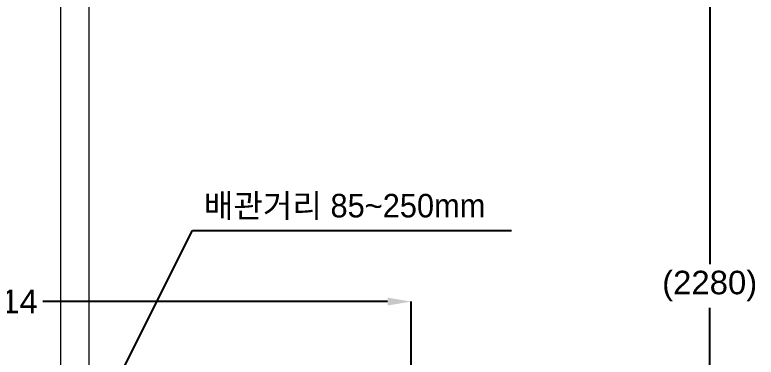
# Model space of a CAD drawing. Header units: millimetres. Extents: x 2433 to 4809, y -10272 to -6912.
# Drawn here: x 3148 to 3715, y -8974 to -8712 of the extents above; entities that cross this region are included whole.
import ezdxf

# ---------------------------------------------------------------- set-up
doc = ezdxf.new("R2010")
doc.units = ezdxf.units.MM
doc.layers.add('DIM', color=3, linetype='Continuous', lineweight=13)
doc.styles.add('ARIAL', font='arial.ttf')
doc.dimstyles.get("Standard").update_dxf_attribs({"dimtxt": 15, "dimasz": 15, "dimexe": 0.18, "dimexo": 0.0625, "dimgap": 4, "dimtad": 0, "dimtih": 1, "dimtoh": 1, "dimdec": 1, "dimdsep": 46, "dimtxsty": 'ARIAL', "dimcen": 0, "dimclrd": 3, "dimclre": 3, "dimclrt": 3, "dimadec": 0, "dimazin": 0, "dimtfac": 1, "dimtdec": 1, "dimtofl": 0, "dimtmove": 0, "dimatfit": 3, "dimfxl": 1, "dimtolj": 1, "dimtzin": 0, "dimarcsym": 0})

# ---------------------------------------------------------------- blocks, each defined once
blk = doc.blocks.new('*D43')
at = {"layer": 'Defpoints', "color": 0, "transparency": 16777216}
for p in [(3194, -7897.19), (3599.12, -9941.36), (3679.63, -9941.36)]:
    blk.add_point(p, dxfattribs=at)
at = {"layer": 'DIM', "color": 3, "lineweight": -2, "transparency": 16777216}
for p, q in [((3194.06, -7897.19), (3679.81, -7897.19)), ((3679.63, -7915.19), (3679.63, -8902.47)), ((3679.63, -9923.36), (3679.63, -8936.07)), ((3599.18, -9941.36), (3679.81, -9941.36))]:
    blk.add_line(p, q, dxfattribs=at)
at = {"layer": 'DIM', "color": 3, "transparency": 16777216}
for points in [[(3676.63, -7915.19), (3682.63, -7915.19), (3679.63, -7897.19)], [(3676.63, -9923.36), (3682.63, -9923.36), (3679.63, -9941.36)]]:
    blk.add_solid(points, dxfattribs=at)
at = {"layer": 'DIM', "color": 3, "transparency": 16777216, "insert": (3679.63, -8919.27), "char_height": 18, "attachment_point": 5, "style": 'ARIAL'}
blk.add_mtext('\\A1;(2280)', dxfattribs=at)
blk = doc.blocks.new('*D44')
at = {"layer": 'Defpoints', "color": 0, "transparency": 16777216}
for p in [(3451.29, -8931.16), (2936.71, -9089.75), (3451.29, -9089.75)]:
    blk.add_point(p, dxfattribs=at)
at = {"layer": 'DIM', "color": 3, "lineweight": -2, "transparency": 16777216}
for p, q in [((2936.71, -9089.69), (2936.71, -8930.98)), ((2954.71, -8931.16), (3119.87, -8931.16)), ((3433.29, -8931.16), (3169.56, -8931.16)), ((3451.29, -9089.69), (3451.29, -8930.98))]:
    blk.add_line(p, q, dxfattribs=at)
at = {"layer": 'DIM', "color": 3, "transparency": 16777216}
for points in [[(2954.71, -8928.16), (2954.71, -8934.16), (2936.71, -8931.16)], [(3433.29, -8928.16), (3433.29, -8934.16), (3451.29, -8931.16)]]:
    blk.add_solid(points, dxfattribs=at)
at = {"layer": 'DIM', "color": 3, "transparency": 16777216, "insert": (3144.72, -8931.16), "char_height": 18, "attachment_point": 5, "style": 'ARIAL'}
blk.add_mtext('\\A1;514', dxfattribs=at)

msp = doc.modelspace()

# ---------------------------------------------------------------- linework, layer by layer
at = {"linetype": 'Continuous', "lineweight": 18}
for p, q in [((3183, -8592.35), (3183, -9061.48)), ((3205, -9061.48), (3205, -8592.34))]:
    msp.add_line(p, q, dxfattribs=at)

# ---------------------------------------------------------------- texts
at = {"layer": 'DIM', "color": 3, "insert": (3292.7, -8848.72), "char_height": 18, "width": 428.0285, "attachment_point": 1, "style": 'ARIAL'}
msp.add_mtext('\\A1;{\\fGulim|b0|i0|c129|p50;배관거리 85~250mm}', dxfattribs=at)

# ---------------------------------------------------------------- dimensions: what is measured, and where the dimension line sits
at = {"layer": 'DIM', "color": 3}
dim = msp.add_linear_dim(base=(3679.63, -9941.36), p1=(3194, -7897.19), p2=(3599.12, -9941.36), angle=90, text='(2280)', dimstyle='Standard', override={"dimtxt": 18, "dimasz": 18, "dimgap": 5}, dxfattribs=at)
dim.commit()
dim.dimension.update_dxf_attribs({"geometry": '*D43', "text_midpoint": (3679.63, -8919.27)})
dim = msp.add_linear_dim(base=(3451.29, -8931.16), p1=(2936.71, -9089.75), p2=(3451.29, -9089.75), text='514', dimstyle='Standard', override={"dimtxt": 18, "dimasz": 18, "dimgap": 5}, dxfattribs=at)
dim.commit()
dim.dimension.update_dxf_attribs({"geometry": '*D44', "text_midpoint": (3144.72, -8931.16), "dimtype": 160})

# ---------------------------------------------------------------- leaders
msp.add_leader([(3202, -9040.15), (3284.17, -8876.65), (3528.05, -8876.65)], dimstyle='Standard', override={"dimtxt": 18, "dimasz": 18, "dimgap": 5}, dxfattribs=at)

doc.saveas('drawing.dxf')
